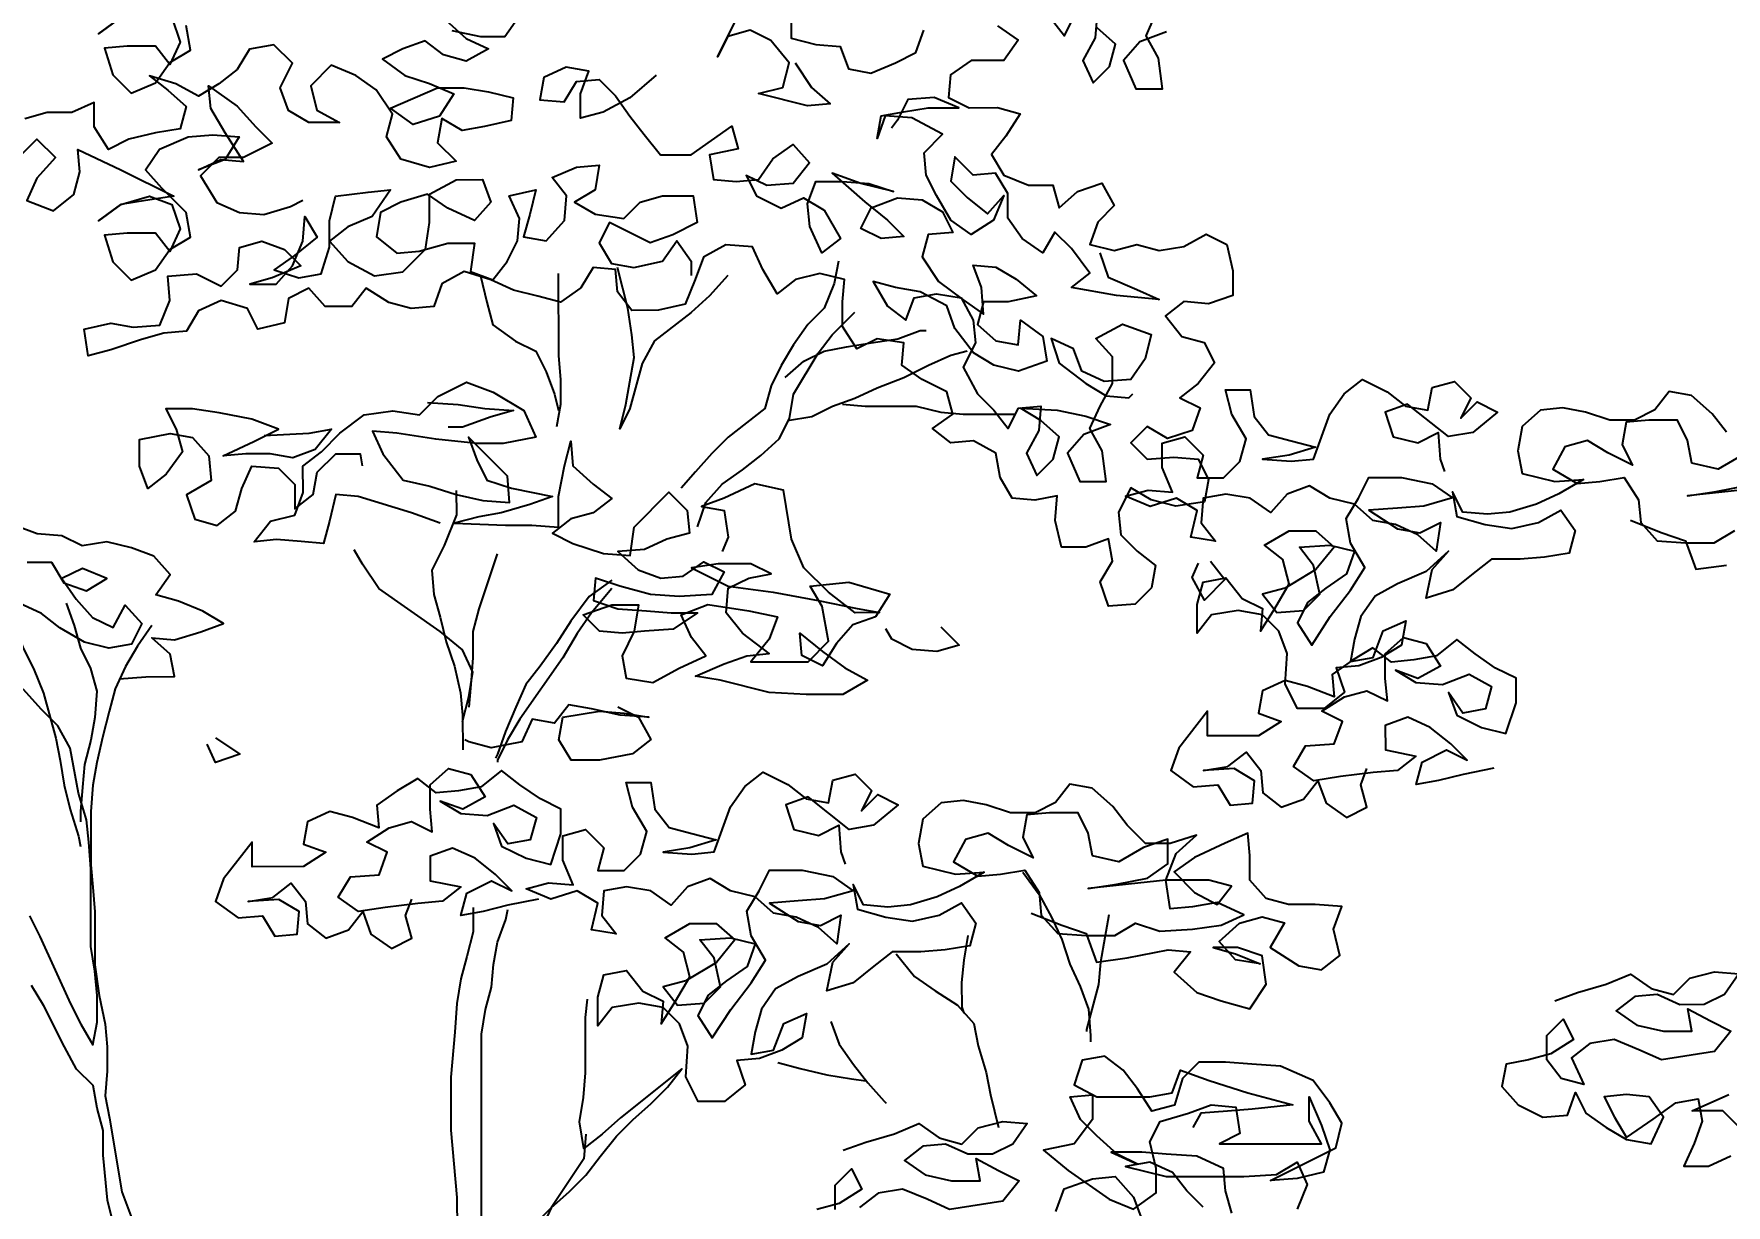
# Model space of a CAD drawing. Header units: millimetres. Extents: x 684983 to 685377, y 990360 to 990509.
# Drawn here: x 685204.798 to 685205.573, y 990444.758 to 990445.294 of the extents above; entities that cross this region are included whole.
import ezdxf

# ---------------------------------------------------------------- set-up
doc = ezdxf.new("R2010")
doc.units = ezdxf.units.MM
doc.header["$PDMODE"] = 35
doc.header["$PDSIZE"] = 0.2
doc.layers.add('dim', color=7, linetype='Continuous')
doc.layers.add('MAHAGONY', color=7, linetype='Continuous')
doc.styles.add('DIM', font='ARIALN.TTF', dxfattribs={"width": 0.8, "height": 1})
doc.dimstyles.get("Standard").update_dxf_attribs({"dimtxt": 1, "dimasz": 0.18, "dimexe": 0.18, "dimexo": 0.0625, "dimgap": 0.09, "dimtad": 0, "dimrnd": 0.05, "dimzin": 0, "dimdsep": 46, "dimtxsty": 'DIM', "dimcen": 0.09, "dimse1": 1, "dimse2": 1, "dimsd1": 1, "dimsd2": 1, "dimadec": 0, "dimazin": 0, "dimtfac": 1, "dimtix": 1, "dimtofl": 0, "dimtmove": 2, "dimatfit": 3, "dimfxl": 0, "dimtolj": 1, "dimtzin": 0, "dimarcsym": 0})

# ---------------------------------------------------------------- blocks, each defined once
blk = doc.blocks.new('*D57')
at = {"layer": 'Defpoints', "color": 0, "transparency": 16777216}
for p in [(685192.35967, 990448.87212), (685192.10547, 990447.83), (685211.20735, 990443.17057)]:
    blk.add_point(p, dxfattribs=at)
at = {"layer": 'dim', "color": 0, "transparency": 16777216, "insert": (685201.91061, 990446.54241), "char_height": 1, "attachment_point": 5, "rotation": 346.29181, "style": 'DIM'}
blk.add_mtext('\\A1;19.65', dxfattribs=at)
blk = doc.blocks.new('TREE30')
at = {"color": 3, "flags": 128}
for points in [[(0.31428, 2.82913), (0.32129, 2.82012), (0.32629, 2.83014)], [(0.3373, 2.83115), (0.33631, 2.81914), (0.33031, 2.80812), (0.33533, 2.79712), (0.34333, 2.80513), (0.34632, 2.81614), (0.3373, 2.82414)], [(0.37133, 2.82217), (0.35833, 2.81716), (0.35033, 2.80814), (0.35635, 2.79413), (0.36936, 2.79415), (0.36734, 2.80916), (0.36133, 2.82016), (0.36632, 2.83117)], [(-0.14069, 2.82911), (-0.15169, 2.82109), (-0.14069, 2.82911)], [(-0.11567, 2.82913), (-0.11165, 2.81712), (-0.11665, 2.80611), (-0.12366, 2.81511), (-0.13767, 2.8151), (-0.14868, 2.81409), (-0.14467, 2.80108), (-0.13565, 2.79208), (-0.12365, 2.7971), (-0.11665, 2.80711), (-0.10665, 2.81312), (-0.10866, 2.82513)], [(0.1875, 2.83093), (0.18752, 2.81892), (0.19953, 2.81593), (0.21154, 2.81494), (0.21555, 2.80393), (0.22656, 2.80194), (0.23857, 2.80696), (0.24857, 2.81197), (0.25257, 2.82298)], [(0.2886, 2.82502), (0.29861, 2.81802), (0.29161, 2.808), (0.2756, 2.80799), (0.2656, 2.80097), (0.26461, 2.78996), (0.27462, 2.78497), (0.28863, 2.78498), (0.29964, 2.78199), (0.29265, 2.77097), (0.28565, 2.76196), (0.29166, 2.75196), (0.30368, 2.74696), (0.31569, 2.74697), (0.3187, 2.73597), (0.3277, 2.74398), (0.33971, 2.748), (0.34572, 2.73699), (0.33772, 2.72898), (0.33373, 2.71797), (0.34574, 2.71498), (0.35675, 2.71799), (0.36776, 2.715), (0.37977, 2.71701), (0.39078, 2.72302), (0.40079, 2.71803), (0.4038, 2.70502), (0.40381, 2.69301), (0.39181, 2.689), (0.3798, 2.68999), (0.37079, 2.68297), (0.37881, 2.67297), (0.38982, 2.66998), (0.39484, 2.65997), (0.38684, 2.64996), (0.37784, 2.64294), (0.38785, 2.63795), (0.38386, 2.62694), (0.37185, 2.62292), (0.36184, 2.62892), (0.35384, 2.6209), (0.36185, 2.6129), (0.37486, 2.61392), (0.38687, 2.61293), (0.39189, 2.60292), (0.38989, 2.59191), (0.37588, 2.5899), (0.36387, 2.59289), (0.35386, 2.59888), (0.34786, 2.58687), (0.34887, 2.57586), (0.35689, 2.56786), (0.3659, 2.56086), (0.36391, 2.54985), (0.35591, 2.54184), (0.3429, 2.54082), (0.33889, 2.55283), (0.34488, 2.56285), (0.34287, 2.57385), (0.33187, 2.56984), (0.31986, 2.56983), (0.31684, 2.58284), (0.31783, 2.59485), (0.30682, 2.59284), (0.29581, 2.59383), (0.2898, 2.60383), (0.28779, 2.61584), (0.27677, 2.62183), (0.26576, 2.62082), (0.25675, 2.62782), (0.26675, 2.63484), (0.26374, 2.64584), (0.25172, 2.65184), (0.24171, 2.65883), (0.2427, 2.66984), (0.22969, 2.67183), (0.21968, 2.66682), (0.21267, 2.67782), (0.21265, 2.68983), (0.21365, 2.70084), (0.20163, 2.70383), (0.18962, 2.70082), (0.18062, 2.69381), (0.17361, 2.70581), (0.16859, 2.71681), (0.15558, 2.7178), (0.14458, 2.71179), (0.14058, 2.70078), (0.13559, 2.68876), (0.12258, 2.68575), (0.10957, 2.68573), (0.10256, 2.69474), (0.10155, 2.70574), (0.09054, 2.70673), (0.08454, 2.69672), (0.07454, 2.68971), (0.06353, 2.6927), (0.05151, 2.69569), (0.0405, 2.70068), (0.02748, 2.70468), (0.01648, 2.69866), (0.01249, 2.68765), (0.00148, 2.68664), (-0.00953, 2.68963), (-0.02055, 2.69662), (-0.02755, 2.68761), (-0.04056, 2.6876), (-0.04857, 2.6966), (-0.05858, 2.69159), (-0.06057, 2.67957), (-0.07358, 2.67656), (-0.07859, 2.68656), (-0.0916, 2.69055), (-0.10261, 2.68554), (-0.1086, 2.67553), (-0.11961, 2.67452), (-0.13062, 2.6715), (-0.14563, 2.66648), (-0.15663, 2.66347), (-0.15865, 2.67648), (-0.14564, 2.6795), (-0.13463, 2.6775), (-0.12162, 2.67852), (-0.11663, 2.69053), (-0.11764, 2.70254), (-0.10363, 2.70355), (-0.09161, 2.69756), (-0.08361, 2.70557), (-0.08262, 2.71658), (-0.07161, 2.7196), (-0.0606, 2.7156), (-0.05259, 2.7076), (-0.06659, 2.70159), (-0.0776, 2.69857), (-0.06459, 2.69859), (-0.05659, 2.7076), (-0.0516, 2.71962), (-0.05061, 2.73163), (-0.04459, 2.72162), (-0.05559, 2.71261), (-0.0656, 2.70559), (-0.05358, 2.7016), (-0.04257, 2.70361), (-0.03858, 2.71663), (-0.03859, 2.72964), (-0.0356, 2.74165), (-0.01959, 2.74367), (-0.00858, 2.74468), (-0.01758, 2.73166), (-0.02958, 2.72664), (-0.03859, 2.71963), (-0.02957, 2.70963), (-0.01655, 2.70263), (-0.00254, 2.70465), (0.00846, 2.71567), (0.01045, 2.72868), (0.01043, 2.74269), (0.02344, 2.74971), (0.03645, 2.74972), (0.04046, 2.73872), (0.03247, 2.7297), (0.01945, 2.73569), (0.00943, 2.74269), (-0.00357, 2.73868), (-0.01358, 2.73366), (-0.01557, 2.72165), (-0.00555, 2.71365), (0.00546, 2.71466), (0.01946, 2.71868), (0.03248, 2.71869), (0.03049, 2.70468), (0.0415, 2.70068), (0.0485, 2.7097), (0.05349, 2.71971), (0.05448, 2.73072), (0.04947, 2.74173), (0.06248, 2.74474), (0.05949, 2.73273), (0.05649, 2.72172), (0.0675, 2.71972), (0.0765, 2.72974), (0.07749, 2.74175), (0.07048, 2.75075), (0.08248, 2.75577), (0.09349, 2.75678), (0.0915, 2.74477), (0.0815, 2.73875), (0.09151, 2.73276), (0.10553, 2.73077), (0.11353, 2.73878), (0.12453, 2.7418), (0.13954, 2.74181), (0.14156, 2.7288), (0.12955, 2.72278), (0.11855, 2.71877), (0.09852, 2.72876), (0.09353, 2.71875), (0.09954, 2.70874), (0.11055, 2.70675), (0.12456, 2.70977), (0.13156, 2.71978), (0.13857, 2.70978), (0.13858, 2.70278)], [(0.18953, 2.80691), (0.19755, 2.79491), (0.20656, 2.78691), (0.19555, 2.7859), (0.17153, 2.79188), (0.18353, 2.79489), (0.18653, 2.80691), (0.17751, 2.81791), (0.16749, 2.8229), (0.15649, 2.81989), (0.15149, 2.80988), (0.16648, 2.83992)], [(0.02137, 2.82277), (0.03539, 2.81978), (0.0474, 2.81979), (0.05439, 2.82981)], [(0.01836, 2.82777), (0.02838, 2.81877), (0.03939, 2.81378), (0.02839, 2.80776), (0.01738, 2.81076), (0.00836, 2.81775), (-0.00264, 2.81374), (-0.01265, 2.80873), (-0.00163, 2.80073), (0.01039, 2.79674), (0.0224, 2.79174), (0.0154, 2.78073), (0.0024, 2.77671), (-0.00862, 2.78471), (0.01439, 2.79474), (0.0274, 2.79475), (0.03941, 2.79276), (0.05143, 2.78977), (0.05044, 2.77876), (0.03743, 2.77574), (0.02642, 2.77373), (0.01641, 2.77973), (0.01442, 2.76772), (0.02343, 2.75872), (0.01042, 2.7557), (-0.00359, 2.75969), (-0.01061, 2.7707), (-0.00762, 2.78171), (-0.01563, 2.79371), (-0.02565, 2.80071), (-0.03766, 2.8057), (-0.04766, 2.79568), (-0.04465, 2.78368), (-0.03363, 2.77768), (-0.04865, 2.77767), (-0.05866, 2.78366), (-0.06267, 2.79467), (-0.05668, 2.80669), (-0.0657, 2.81568), (-0.07771, 2.81367), (-0.0837, 2.80366), (-0.0927, 2.79664), (-0.10271, 2.79063), (-0.11372, 2.79662), (-0.12673, 2.80062), (-0.11772, 2.79362), (-0.10871, 2.78562), (-0.1117, 2.77461), (-0.12371, 2.77259), (-0.13671, 2.76958), (-0.14672, 2.76457), (-0.15373, 2.77557), (-0.15375, 2.78758), (-0.16475, 2.78257), (-0.17676, 2.78255), (-0.18777, 2.77954)], [(-0.18975, 2.76152), (-0.18175, 2.76954), (-0.17274, 2.76054), (-0.18174, 2.75052), (-0.18673, 2.73951), (-0.17371, 2.73452), (-0.16371, 2.74253), (-0.16072, 2.75354), (-0.16173, 2.76455), (-0.1407, 2.75456), (-0.11467, 2.74158), (-0.12868, 2.73956), (-0.14069, 2.73755), (-0.15169, 2.72953), (-0.14069, 2.73755), (-0.12668, 2.74157), (-0.11567, 2.73757), (-0.11165, 2.72557), (-0.11665, 2.71455), (-0.12366, 2.72355), (-0.13767, 2.72354), (-0.14868, 2.72253), (-0.14467, 2.70952), (-0.13565, 2.70052), (-0.12365, 2.70554), (-0.11665, 2.71555), (-0.10665, 2.72157), (-0.10866, 2.73358), (-0.12068, 2.74557), (-0.12869, 2.75457), (-0.1217, 2.76459), (-0.10769, 2.77061), (-0.09568, 2.77162), (-0.08267, 2.77063), (-0.08967, 2.75961), (-0.10267, 2.7546), (-0.09167, 2.75961), (-0.08066, 2.75862), (-0.08968, 2.77263), (-0.09669, 2.78463), (-0.09771, 2.79564), (-0.08368, 2.78564), (-0.07467, 2.77564), (-0.06665, 2.76764), (-0.08066, 2.76062), (-0.09267, 2.76061), (-0.10167, 2.7516), (-0.09365, 2.73859), (-0.08264, 2.7336), (-0.07062, 2.73261), (-0.05762, 2.73662), (-0.05162, 2.73963)], [(0.12148, 2.80084), (0.10847, 2.78982), (0.09547, 2.7828), (0.08446, 2.77979), (0.08445, 2.7918), (0.08845, 2.80281), (0.07743, 2.80481), (0.06643, 2.79979), (0.06444, 2.78878), (0.07645, 2.78779), (0.08245, 2.7978), (0.09345, 2.79882), (0.10147, 2.79082), (0.10848, 2.78081), (0.1155, 2.77181), (0.12351, 2.76181), (0.13853, 2.76183), (0.15853, 2.77586), (0.16154, 2.76485), (0.14753, 2.76183), (0.14955, 2.74983), (0.16056, 2.74883), (0.17156, 2.74985), (0.17856, 2.75986), (0.18856, 2.76688), (0.19658, 2.75788), (0.18858, 2.74786), (0.17557, 2.74685), (0.16556, 2.75184), (0.17057, 2.74184), (0.18259, 2.73584), (0.19359, 2.74086), (0.20361, 2.73486), (0.21163, 2.72086), (0.20262, 2.71384), (0.19661, 2.72685), (0.1956, 2.73786), (0.19959, 2.74887), (0.2126, 2.74888), (0.22561, 2.74789), (0.23763, 2.7439), (0.22161, 2.74789), (0.20759, 2.75288), (0.22362, 2.73888), (0.23464, 2.72989), (0.24265, 2.72189), (0.23164, 2.72088), (0.22163, 2.72587), (0.22662, 2.73588), (0.23963, 2.7409), (0.25164, 2.73991), (0.26166, 2.73391), (0.26667, 2.72391), (0.25466, 2.7229), (0.25167, 2.71189), (0.25969, 2.69988), (0.2717, 2.69089), (0.28172, 2.68389), (0.28071, 2.6969), (0.27669, 2.70791), (0.2877, 2.70692), (0.29772, 2.70092), (0.30773, 2.69292), (0.29372, 2.68991), (0.28171, 2.6899), (0.27872, 2.67888), (0.28774, 2.67088), (0.29875, 2.66889), (0.29974, 2.6809), (0.31075, 2.67291), (0.31277, 2.6609), (0.29876, 2.65588), (0.28675, 2.65887), (0.27673, 2.66487), (0.26771, 2.67687), (0.2637, 2.68788), (0.25068, 2.69487), (0.23867, 2.69686), (0.22766, 2.69985), (0.23468, 2.68785), (0.24369, 2.68085), (0.24768, 2.69187), (0.25869, 2.69388), (0.2707, 2.69189), (0.27672, 2.68088), (0.27773, 2.66987), (0.27173, 2.65786), (0.27875, 2.64485), (0.28677, 2.63686), (0.29378, 2.62785), (0.29878, 2.63787), (0.30978, 2.63888), (0.30879, 2.62687), (0.3028, 2.61585), (0.30781, 2.60485), (0.31581, 2.61286), (0.3188, 2.62387), (0.30979, 2.63187), (0.29978, 2.63787), (0.31779, 2.63688), (0.33181, 2.63389), (0.34382, 2.6299), (0.33081, 2.62489), (0.32282, 2.61587), (0.32883, 2.60186), (0.34184, 2.60188), (0.33983, 2.61689), (0.33381, 2.62789), (0.33881, 2.6389), (0.3448, 2.64992), (0.34479, 2.66293), (0.33678, 2.67193), (0.34978, 2.67895), (0.3638, 2.67396), (0.36081, 2.66194), (0.35381, 2.65193), (0.3408, 2.65092), (0.32978, 2.65591), (0.32577, 2.66692), (0.31476, 2.67191), (0.31877, 2.6599), (0.33179, 2.64991), (0.34181, 2.64391), (0.35282, 2.64292), (0.35482, 2.64492)], [(0.33874, 2.71397), (0.34275, 2.70196), (0.35677, 2.69597), (0.36779, 2.69098), (0.34677, 2.69296), (0.32474, 2.69694), (0.33374, 2.70395), (0.32473, 2.71596), (0.31671, 2.72396), (0.31072, 2.71394), (0.3007, 2.72094), (0.29369, 2.73094), (0.29367, 2.74295), (0.28766, 2.75295), (0.27665, 2.75194), (0.26764, 2.76094), (0.26565, 2.74893), (0.27366, 2.74093), (0.28368, 2.73293), (0.29167, 2.74195), (0.28668, 2.72993), (0.27568, 2.72292), (0.26566, 2.72991), (0.25865, 2.74192), (0.25363, 2.75192), (0.25262, 2.76293), (0.26162, 2.77195), (0.2466, 2.77994), (0.23359, 2.78093), (0.2296, 2.76992), (0.23159, 2.78093), (0.24259, 2.78294), (0.2546, 2.78495), (0.26962, 2.78497), (0.2576, 2.78996), (0.24459, 2.78895), (0.2396, 2.77893), (0.2366, 2.77493)], [(0.01559, 2.58156), (0.00157, 2.58655), (-0.02446, 2.59453), (-0.03547, 2.59553), (-0.03846, 2.58251), (-0.04145, 2.5715), (-0.05246, 2.57249), (-0.06447, 2.57348), (-0.07548, 2.57247), (-0.06748, 2.58248), (-0.05548, 2.5855), (-0.05148, 2.59651), (-0.0515, 2.60952), (-0.04249, 2.61654), (-0.0335, 2.62555), (-0.02149, 2.63457), (-0.00748, 2.63659), (0.00553, 2.6346), (0.01453, 2.64361), (0.02853, 2.65063), (0.04155, 2.64564), (0.05657, 2.63664), (0.06259, 2.62364), (0.04658, 2.62062), (0.03357, 2.62061), (0.01355, 2.62259), (-0.00547, 2.62558), (-0.01748, 2.62657), (-0.01247, 2.61556), (-0.00245, 2.60256), (0.01057, 2.59957), (0.02358, 2.59558), (0.03659, 2.59259), (0.04961, 2.5916), (0.04859, 2.60461), (0.02956, 2.62361), (0.03357, 2.6126), (0.03859, 2.6026), (0.0506, 2.59861), (0.07062, 2.59462), (0.05962, 2.59061), (0.04561, 2.58659), (0.0346, 2.58458), (0.02259, 2.58157), (0.04761, 2.58059), (0.06063, 2.5806), (0.07364, 2.57961), (0.07362, 2.59462), (0.07661, 2.60964), (0.0796, 2.62165), (0.08062, 2.60964), (0.09063, 2.60064), (0.09965, 2.59365), (0.09065, 2.58663), (0.07964, 2.58362), (0.07064, 2.57661), (0.08065, 2.57161), (0.09567, 2.56662), (0.10868, 2.56563), (0.11067, 2.57965), (0.12767, 2.59668), (0.13668, 2.58768), (0.13769, 2.57667), (0.12669, 2.57366), (0.11568, 2.56864), (0.10267, 2.56763), (0.11269, 2.55863), (0.1237, 2.55464), (0.13471, 2.55565), (0.14471, 2.56266), (0.15473, 2.55767), (0.14873, 2.54665), (0.13272, 2.54564), (0.11871, 2.54662), (0.10369, 2.55061), (0.09168, 2.55461), (0.09068, 2.5436), (0.1027, 2.5396), (0.11671, 2.53862), (0.12872, 2.53763), (0.14173, 2.53764), (0.12973, 2.52962), (0.11572, 2.52861), (0.10471, 2.5276), (0.0937, 2.52859), (0.08569, 2.53659), (0.09969, 2.5416), (0.11271, 2.54162), (0.11072, 2.5286), (0.10472, 2.51659), (0.10673, 2.50558), (0.11975, 2.50359), (0.13275, 2.51061), (0.14576, 2.51662), (0.13874, 2.52563), (0.13373, 2.53663), (0.14673, 2.54165), (0.16675, 2.53866), (0.18077, 2.53567), (0.17678, 2.52466), (0.16778, 2.51364), (0.1958, 2.51367), (0.2058, 2.52369), (0.20278, 2.5407), (0.19677, 2.5507), (0.21578, 2.55272), (0.23581, 2.54673), (0.22881, 2.53572), (0.2178, 2.5317), (0.2098, 2.52269), (0.20281, 2.51167), (0.1928, 2.51667), (0.19179, 2.52768), (0.2028, 2.51868), (0.21382, 2.51068), (0.22483, 2.50469), (0.21283, 2.49767), (0.19482, 2.49765), (0.1768, 2.49864), (0.15277, 2.50462), (0.14076, 2.50661), (0.15477, 2.51263), (0.16577, 2.51664), (0.17678, 2.51765), (0.16376, 2.52765), (0.15575, 2.53765), (0.15674, 2.54966), (0.16674, 2.55468), (0.17775, 2.55669), (0.16773, 2.56168), (0.15172, 2.56167), (0.13871, 2.55965), (0.15673, 2.55066), (0.17876, 2.54768), (0.20078, 2.5437), (0.2198, 2.53971), (0.23081, 2.53772), (0.2188, 2.53771), (0.20578, 2.54771), (0.19376, 2.5597), (0.18774, 2.57371), (0.18371, 2.59773), (0.1697, 2.60072), (0.15469, 2.5937), (0.14369, 2.58968), (0.1547, 2.58769), (0.15671, 2.57468), (0.15372, 2.56767)], [(-0.07053, 2.62452), (-0.04851, 2.62554), (-0.0375, 2.62755), (-0.0455, 2.61753), (-0.0565, 2.61352), (-0.06752, 2.61551), (-0.07953, 2.6155), (-0.09053, 2.61449), (-0.07553, 2.62151), (-0.06352, 2.62753), (-0.07654, 2.63252), (-0.09255, 2.63551), (-0.10557, 2.6375), (-0.11858, 2.63748), (-0.11357, 2.62748), (-0.11055, 2.61647), (-0.11855, 2.60546), (-0.12755, 2.59844), (-0.13156, 2.60945), (-0.13158, 2.62246), (-0.11657, 2.62548), (-0.10555, 2.62348), (-0.09754, 2.61448), (-0.09653, 2.60248), (-0.10853, 2.59546), (-0.10452, 2.58345), (-0.09351, 2.58046), (-0.0845, 2.58747), (-0.08151, 2.59849), (-0.07652, 2.6095), (-0.06351, 2.60851), (-0.05549, 2.60051), (-0.05548, 2.5885), (-0.04648, 2.59552), (-0.04449, 2.60653), (-0.03549, 2.61554), (-0.02348, 2.61555), (-0.02247, 2.60955)], [(0.00953, 2.6406), (0.02454, 2.63962), (0.03755, 2.63763), (0.05157, 2.63664), (0.04056, 2.63363), (0.02655, 2.62861), (0.01955, 2.6286)], [(-0.14148, 2.50535), (-0.12847, 2.50636), (-0.11446, 2.50638), (-0.11647, 2.51738), (-0.12548, 2.52538), (-0.11447, 2.52439), (-0.10146, 2.52841), (-0.09046, 2.53242), (-0.10047, 2.53842), (-0.11249, 2.54341), (-0.1235, 2.5464), (-0.1165, 2.55642), (-0.12452, 2.56542), (-0.13553, 2.56941), (-0.14754, 2.5724), (-0.15955, 2.57039), (-0.16957, 2.57539), (-0.18158, 2.57638), (-0.19259, 2.58037)], [(-0.18657, 2.56236), (-0.17456, 2.56237), (-0.16854, 2.55237), (-0.15753, 2.54837), (-0.14753, 2.55439), (-0.15954, 2.55938), (-0.16955, 2.55437), (-0.16253, 2.54437), (-0.15452, 2.53537), (-0.1445, 2.53037), (-0.13851, 2.54139), (-0.13049, 2.53238), (-0.13549, 2.52237), (-0.1465, 2.52036), (-0.15851, 2.52335), (-0.17052, 2.53035), (-0.17954, 2.53734), (-0.19055, 2.54234)], [(0.53151, 2.46154), (0.5165, 2.45852), (0.50449, 2.45551), (0.49349, 2.4535), (0.49648, 2.46451), (0.50848, 2.47052), (0.5185, 2.46553), (0.51048, 2.47353), (0.50047, 2.48153), (0.48945, 2.48652), (0.47845, 2.48251), (0.47846, 2.4705), (0.49347, 2.46751), (0.48447, 2.46049), (0.47246, 2.45948), (0.45645, 2.45747), (0.44344, 2.45545), (0.43343, 2.46245), (0.43942, 2.47246), (0.45343, 2.47348), (0.45743, 2.48449), (0.44741, 2.48948), (0.45842, 2.4965), (0.46942, 2.49951), (0.47944, 2.49452), (0.47843, 2.50553), (0.47842, 2.51754), (0.48742, 2.52555), (0.49843, 2.52256), (0.50544, 2.51156), (0.49444, 2.50554), (0.48343, 2.50953), (0.49344, 2.50354), (0.50645, 2.50255), (0.51946, 2.50757), (0.53047, 2.50157), (0.52748, 2.49056), (0.51647, 2.48855), (0.50946, 2.49855), (0.51347, 2.48754), (0.52549, 2.48155), (0.5375, 2.47856), (0.54249, 2.49358), (0.54248, 2.50559), (0.53247, 2.51058), (0.52245, 2.51758), (0.51344, 2.52458), (0.50344, 2.51656), (0.49243, 2.51455), (0.48142, 2.51354), (0.47241, 2.52053), (0.4624, 2.51452), (0.4524, 2.5075), (0.45341, 2.4965), (0.4404, 2.50149), (0.42939, 2.50448), (0.41838, 2.49947), (0.41639, 2.48846), (0.4274, 2.48446), (0.4164, 2.47745), (0.39138, 2.47742), (0.39137, 2.48943), (0.37737, 2.47141), (0.37338, 2.46039), (0.38439, 2.4524), (0.3964, 2.45341), (0.40242, 2.4434), (0.41343, 2.44442), (0.41442, 2.45543), (0.4044, 2.46142), (0.38939, 2.46041), (0.4014, 2.46242), (0.4104, 2.46943), (0.41742, 2.46043), (0.41843, 2.44942), (0.42744, 2.44243), (0.43845, 2.44644), (0.44544, 2.45545), (0.44946, 2.44445), (0.45947, 2.43745), (0.46948, 2.44247), (0.46646, 2.45347), (0.46946, 2.46148)], [(0.0638, 2.39745), (0.04879, 2.39443), (0.03678, 2.39142), (0.02577, 2.38941), (0.02876, 2.40042), (0.04077, 2.40643), (0.05078, 2.40144), (0.04277, 2.40944), (0.03275, 2.41744), (0.02174, 2.42243), (0.01073, 2.41842), (0.01074, 2.40641), (0.02576, 2.40342), (0.01676, 2.3964), (0.00475, 2.39539), (-0.01126, 2.39338), (-0.02427, 2.39136), (-0.03429, 2.39836), (-0.02829, 2.40837), (-0.01428, 2.40939), (-0.01029, 2.4204), (-0.0203, 2.42539), (-0.0093, 2.43241), (0.00171, 2.43542), (0.01172, 2.43043), (0.01071, 2.44144), (0.0107, 2.45345), (0.0197, 2.46146), (0.03071, 2.45847), (0.03773, 2.44747), (0.02672, 2.44145), (0.01571, 2.44544), (0.02572, 2.43945), (0.03874, 2.43846), (0.05174, 2.44348), (0.06276, 2.43748), (0.05977, 2.42647), (0.04876, 2.42446), (0.04174, 2.43446), (0.04576, 2.42345), (0.05777, 2.41746), (0.06979, 2.41447), (0.07478, 2.42949), (0.07476, 2.4415), (0.06475, 2.44649), (0.05474, 2.45349), (0.04572, 2.46049), (0.03572, 2.45247), (0.02471, 2.45046), (0.01371, 2.44945), (0.00469, 2.45644), (-0.00531, 2.45043), (-0.01531, 2.44341), (-0.0143, 2.43241), (-0.02732, 2.4374), (-0.03833, 2.44039), (-0.04933, 2.43538), (-0.05133, 2.42437), (-0.04031, 2.42037), (-0.05132, 2.41336), (-0.07634, 2.41333), (-0.07635, 2.42534), (-0.09034, 2.40732), (-0.09434, 2.3963), (-0.08332, 2.38831), (-0.07131, 2.38932), (-0.0653, 2.37931), (-0.05429, 2.38033), (-0.0533, 2.39134), (-0.06331, 2.39733), (-0.07832, 2.39632), (-0.06632, 2.39833), (-0.05731, 2.40534), (-0.0503, 2.39634), (-0.04929, 2.38533), (-0.04028, 2.37834), (-0.02927, 2.38235), (-0.02227, 2.39136), (-0.01826, 2.38036), (-0.00824, 2.37336), (0.00176, 2.37838), (-0.00125, 2.38938), (0.00174, 2.39739)], [(0.30501, 2.39066), (0.32002, 2.38467), (0.33204, 2.38068), (0.33706, 2.36667), (0.35207, 2.36869), (0.37208, 2.37271), (0.38309, 2.37172), (0.37509, 2.3617), (0.38611, 2.3517), (0.39812, 2.34771), (0.41214, 2.34372), (0.42014, 2.35574), (0.41812, 2.36975), (0.40611, 2.37374), (0.3941, 2.37373), (0.40511, 2.37074), (0.41712, 2.36574), (0.40511, 2.36774), (0.3971, 2.37674), (0.4071, 2.38575), (0.4181, 2.38876), (0.42912, 2.38577), (0.42212, 2.37376), (0.43614, 2.36476), (0.44715, 2.36277), (0.45615, 2.36978), (0.45314, 2.38279), (0.45713, 2.3938), (0.44412, 2.39479), (0.43111, 2.39478), (0.4201, 2.39777), (0.41208, 2.40677), (0.41207, 2.41878), (0.41106, 2.42979), (0.40006, 2.42478), (0.38505, 2.41776), (0.37505, 2.41074), (0.38507, 2.40074), (0.39608, 2.39475), (0.40308, 2.40376), (0.39207, 2.40676), (0.37105, 2.40674), (0.33302, 2.4027), (0.34703, 2.40471), (0.36204, 2.40773), (0.37204, 2.41474), (0.37203, 2.42675), (0.36002, 2.42274), (0.34802, 2.41572), (0.33501, 2.41871), (0.33299, 2.42972), (0.32798, 2.43973), (0.31397, 2.43971), (0.30296, 2.4387), (0.30097, 2.42769), (0.30598, 2.41769), (0.29397, 2.42368), (0.28395, 2.42968), (0.27295, 2.42666), (0.26695, 2.41565), (0.27897, 2.40865), (0.28998, 2.40967), (0.30198, 2.41168), (0.309, 2.40068), (0.31001, 2.38967), (0.31803, 2.38067), (0.33204, 2.37968), (0.34605, 2.37969), (0.35605, 2.38571), (0.36807, 2.38171), (0.38408, 2.38273), (0.39809, 2.38474), (0.4091, 2.38976), (0.39608, 2.39575), (0.38407, 2.39374), (0.37306, 2.39273), (0.37105, 2.40674), (0.37604, 2.41975), (0.38604, 2.42877), (0.37303, 2.42475), (0.36102, 2.42474), (0.35201, 2.43374), (0.34499, 2.44274), (0.33498, 2.45174), (0.32396, 2.45373), (0.31697, 2.44472), (0.30696, 2.43971), (0.29495, 2.4397), (0.28294, 2.44369), (0.27193, 2.44568), (0.26092, 2.44467), (0.25192, 2.43665), (0.24993, 2.42464), (0.25194, 2.41363), (0.26796, 2.40965), (0.28197, 2.41066), (0.26996, 2.40364), (0.25896, 2.39863), (0.24595, 2.39461), (0.23494, 2.3936), (0.22293, 2.39459), (0.21792, 2.4046), (0.21993, 2.39259), (0.23395, 2.3886), (0.24696, 2.38661), (0.25997, 2.38962), (0.27097, 2.39564), (0.27799, 2.38563), (0.275, 2.37462), (0.26299, 2.37261), (0.25098, 2.3716), (0.23697, 2.37158), (0.22796, 2.36457), (0.21796, 2.35655), (0.20496, 2.35254), (0.20795, 2.36655), (0.21594, 2.37557), (0.20494, 2.36555), (0.19094, 2.35953), (0.17993, 2.35352), (0.17294, 2.3435), (0.16995, 2.33249), (0.16795, 2.32148), (0.17896, 2.32349), (0.18395, 2.33651), (0.19496, 2.34152), (0.19297, 2.32951), (0.18296, 2.32349), (0.17196, 2.31948), (0.16095, 2.31847), (0.16496, 2.30646), (0.15496, 2.29845), (0.14195, 2.29844), (0.13594, 2.31044), (0.13692, 2.32545), (0.13291, 2.33646), (0.1249, 2.34446), (0.11288, 2.34645), (0.09987, 2.34444), (0.09288, 2.33542), (0.09286, 2.34943), (0.09586, 2.36045), (0.10686, 2.36246), (0.11488, 2.35246), (0.12489, 2.34746), (0.1239, 2.33645), (0.1309, 2.34747), (0.13789, 2.35948), (0.13488, 2.37149), (0.12587, 2.37849), (0.13787, 2.38551), (0.15088, 2.38552), (0.1599, 2.37752), (0.1509, 2.3665), (0.13589, 2.35748), (0.12489, 2.35447), (0.1319, 2.34547), (0.14491, 2.34648), (0.15291, 2.35449), (0.1499, 2.3685), (0.14288, 2.3775), (0.15789, 2.37852), (0.16991, 2.37553), (0.16591, 2.36451), (0.15591, 2.3575), (0.14691, 2.35048), (0.14191, 2.34047), (0.14893, 2.32947), (0.15792, 2.34349), (0.16792, 2.35651), (0.17492, 2.36752), (0.1679, 2.37953), (0.16589, 2.39154), (0.17188, 2.40155), (0.17688, 2.41156), (0.19289, 2.41158), (0.20791, 2.40859), (0.21792, 2.40159), (0.20391, 2.39758), (0.1909, 2.39656), (0.17689, 2.39555), (0.19091, 2.38656), (0.20192, 2.38456), (0.21193, 2.38958), (0.20994, 2.37556), (0.20092, 2.38356), (0.18991, 2.38856), (0.1789, 2.39055), (0.16988, 2.39855), (0.15787, 2.40154), (0.14786, 2.40753), (0.13685, 2.40352), (0.12885, 2.39451), (0.11884, 2.4015), (0.10683, 2.40349), (0.09582, 2.40148), (0.09483, 2.38947), (0.10184, 2.38047), (0.08983, 2.38246), (0.09282, 2.39547), (0.08281, 2.40147), (0.0698, 2.39745), (0.05779, 2.40245), (0.06879, 2.40546), (0.0808, 2.40447), (0.07579, 2.41648), (0.07578, 2.42849), (0.08678, 2.4315), (0.0958, 2.4225), (0.09281, 2.41149), (0.10582, 2.4115), (0.11382, 2.41951), (0.11681, 2.43052), (0.10979, 2.44253), (0.10678, 2.45454), (0.11879, 2.45455), (0.1208, 2.44154), (0.12782, 2.43254), (0.13883, 2.42954), (0.15084, 2.42655), (0.13784, 2.42254), (0.12483, 2.42052), (0.13884, 2.41954), (0.14985, 2.42055), (0.15783, 2.44257), (0.16483, 2.45259), (0.17383, 2.4596), (0.18585, 2.45361), (0.19486, 2.44661), (0.20587, 2.44462), (0.20786, 2.45563), (0.21887, 2.45864), (0.22689, 2.45064), (0.22189, 2.44063), (0.22989, 2.44864), (0.2399, 2.44365), (0.2279, 2.43363), (0.21589, 2.43162), (0.19586, 2.44761), (0.18486, 2.4436), (0.18887, 2.43159), (0.20088, 2.4286), (0.21089, 2.43361), (0.2119, 2.4206), (0.21391, 2.4146)], [(0.56153, 2.34773), (0.57253, 2.35174), (0.58654, 2.35576), (0.59855, 2.36077), (0.60856, 2.35377), (0.61958, 2.35078), (0.62757, 2.3588), (0.63958, 2.36181), (0.65159, 2.36082), (0.6446, 2.3508), (0.63459, 2.34579), (0.62258, 2.34578), (0.61157, 2.35077), (0.60056, 2.34976), (0.59156, 2.34275), (0.60157, 2.33575), (0.61459, 2.33276), (0.6286, 2.33277), (0.62659, 2.34378), (0.6376, 2.33779), (0.64762, 2.33279), (0.63962, 2.32278), (0.6136, 2.31875), (0.60259, 2.32374), (0.59057, 2.32874), (0.57856, 2.32672), (0.56956, 2.31971), (0.57558, 2.3067), (0.56457, 2.3097), (0.55755, 2.3187), (0.55754, 2.33071), (0.56554, 2.33872), (0.57055, 2.32872), (0.55955, 2.3217), (0.54854, 2.31869), (0.53754, 2.31668), (0.53555, 2.30567), (0.54356, 2.29667), (0.55558, 2.29067), (0.56759, 2.29168), (0.57158, 2.3027), (0.57659, 2.29269), (0.58661, 2.2857), (0.59662, 2.2797), (0.60863, 2.27771), (0.61463, 2.29073), (0.60761, 2.30073), (0.5966, 2.30172), (0.58559, 2.30071), (0.59061, 2.2907), (0.59662, 2.2807), (0.60962, 2.28972), (0.62062, 2.29774), (0.63163, 2.29975), (0.63364, 2.28874), (0.62965, 2.27773), (0.62466, 2.26672), (0.63667, 2.26673), (0.64767, 2.27174)], [(0.65266, 2.28476), (0.64365, 2.29376), (0.62864, 2.29374), (0.64664, 2.30176)]]:
    blk.add_lwpolyline(points, dxfattribs=at)
at = {"color": 15, "flags": 128}
for points in [[(0.21063, 2.70985), (0.20864, 2.69884), (0.20365, 2.68682), (0.19565, 2.67881), (0.18865, 2.66879), (0.18266, 2.65878), (0.17766, 2.64877), (0.17467, 2.63775), (0.15667, 2.62372), (0.14867, 2.61571), (0.14067, 2.6067), (0.13367, 2.59868)], [(0.03549, 2.70268), (0.03851, 2.68967), (0.04152, 2.67867), (0.05254, 2.67067), (0.06255, 2.66567), (0.06756, 2.65567), (0.07158, 2.64466), (0.07359, 2.63666)], [(0.07352, 2.70372), (0.07356, 2.66368), (0.07457, 2.65167), (0.07458, 2.63966), (0.07259, 2.62865)], [(0.1566, 2.70279), (0.1476, 2.69278), (0.1386, 2.68476), (0.12059, 2.67073), (0.1146, 2.65972), (0.10861, 2.63769), (0.10362, 2.62768), (0.10661, 2.63969), (0.1086, 2.6507), (0.11059, 2.66272), (0.10958, 2.67372), (0.10757, 2.68673), (0.10255, 2.70675)], [(0.1417, 2.57967), (0.14569, 2.59169), (0.15369, 2.6007), (0.16369, 2.60772), (0.17269, 2.61473), (0.18169, 2.62275), (0.18668, 2.63276), (0.18868, 2.64477), (0.20067, 2.6648), (0.20766, 2.67381), (0.21866, 2.68483)], [(0.18466, 2.65278), (0.19366, 2.66079), (0.20367, 2.6658), (0.21468, 2.66782), (0.22668, 2.66983), (0.23969, 2.67184), (0.2507, 2.67586), (0.2537, 2.67586)], [(0.18568, 2.63176), (0.19769, 2.63377), (0.2077, 2.63878), (0.2187, 2.6428), (0.22971, 2.64781), (0.24271, 2.65283), (0.25472, 2.65884), (0.26572, 2.66386), (0.27373, 2.66587)], [(0.2127, 2.63979), (0.22371, 2.6388), (0.24873, 2.63882), (0.26074, 2.63583), (0.27175, 2.63484), (0.29678, 2.63486)], [(-0.18541, 2.38921), (-0.18039, 2.37921), (-0.16535, 2.3462), (-0.16034, 2.33619), (-0.15432, 2.32619), (-0.15233, 2.3372), (-0.15234, 2.35021), (-0.15336, 2.36222), (-0.15537, 2.37423), (-0.1554, 2.41226), (-0.15642, 2.42527), (-0.15743, 2.43628), (-0.16144, 2.44929), (-0.16547, 2.4713), (-0.17148, 2.4823), (-0.1795, 2.4903), (-0.18851, 2.5003)], [(0.02358, 2.59758), (0.02359, 2.58557), (0.0176, 2.57055), (0.0116, 2.55854), (0.01262, 2.54653), (0.01563, 2.53552), (0.01864, 2.52351), (0.02266, 2.51151), (0.02567, 2.4985), (0.02668, 2.48749), (0.0267, 2.47048)], [(-0.19858, 2.56635), (-0.19457, 2.55434), (-0.19356, 2.54234), (-0.19254, 2.53133), (-0.18853, 2.52032), (-0.18352, 2.51032), (-0.1785, 2.49831), (-0.17248, 2.4763), (-0.17047, 2.46529), (-0.16845, 2.45328), (-0.16544, 2.44128), (-0.16142, 2.42827), (-0.16042, 2.42326)], [(0.02668, 2.48449), (0.02968, 2.4965), (0.03167, 2.50851), (0.02665, 2.51952), (0.01563, 2.52852), (-0.01441, 2.54951), (-0.02243, 2.56151), (-0.02644, 2.56851)], [(0.04362, 2.56657), (0.03464, 2.53954), (0.03165, 2.52853), (0.03166, 2.51552), (0.03067, 2.50251), (0.02968, 2.4915)], [(0.09968, 2.55361), (0.08868, 2.5456), (0.07968, 2.53358), (0.07269, 2.52256), (0.06469, 2.51155), (0.05769, 2.50253), (0.0527, 2.49152), (0.04771, 2.4795), (0.04371, 2.46849), (0.04271, 2.46649)], [(0.09969, 2.54961), (0.08969, 2.53759), (0.08269, 2.52758), (0.0757, 2.51556), (0.05471, 2.48551), (0.04871, 2.4755), (0.04372, 2.46549), (0.04372, 2.46449)], [(-0.16753, 2.54236), (-0.16352, 2.53135), (-0.16051, 2.52035), (-0.15549, 2.51034), (-0.15248, 2.49934), (-0.15347, 2.48632), (-0.15546, 2.47531), (-0.15845, 2.4633), (-0.15944, 2.45229), (-0.16043, 2.44028), (-0.16043, 2.43528)], [(-0.12549, 2.53139), (-0.13248, 2.52137), (-0.13848, 2.51136), (-0.14347, 2.50035), (-0.14647, 2.48933), (-0.14946, 2.47732), (-0.15245, 2.46431), (-0.15444, 2.4533), (-0.15543, 2.44028), (-0.15541, 2.41426), (-0.15439, 2.40325), (-0.15338, 2.39124), (-0.15336, 2.36522), (-0.15134, 2.35021), (-0.14833, 2.3362), (-0.14732, 2.32519), (-0.14731, 2.31318), (-0.1483, 2.30117), (-0.14628, 2.29016), (-0.14025, 2.25414), (-0.13523, 2.24113)], [(0.10274, 2.49156), (0.11276, 2.48657), (0.11877, 2.47556), (0.10977, 2.46855), (0.09376, 2.46553), (0.07975, 2.46552), (0.07373, 2.47552), (0.07572, 2.48653), (0.09374, 2.48955), (0.10575, 2.48856), (0.11776, 2.48657), (0.10375, 2.48756), (0.08973, 2.49055), (0.07872, 2.49254), (0.07172, 2.48353), (0.06071, 2.48552), (0.05572, 2.47451), (0.04071, 2.47149), (0.0297, 2.47448), (0.02769, 2.47548)], [(-0.10812, 2.15008), (-0.11514, 2.16008), (-0.12115, 2.17009), (-0.12517, 2.18209), (-0.12818, 2.1931), (-0.1332, 2.2051), (-0.14122, 2.22712), (-0.14424, 2.23812), (-0.14725, 2.25013), (-0.14927, 2.27215), (-0.14928, 2.28416), (-0.15229, 2.29516), (-0.15431, 2.30617), (-0.16232, 2.31417), (-0.16834, 2.32517), (-0.17836, 2.34518), (-0.18438, 2.35519)], [(0.30098, 2.41068), (0.309, 2.39967), (0.31502, 2.38867), (0.32003, 2.37767), (0.32405, 2.36566), (0.32906, 2.35465), (0.33307, 2.34365), (0.33409, 2.33064), (0.33409, 2.32764)], [(0.03177, 2.39342), (0.03178, 2.38141), (0.02879, 2.36939), (0.0258, 2.35838), (0.02381, 2.34637), (0.02282, 2.33236), (0.02084, 2.31033), (0.02086, 2.28431), (0.0239, 2.25129), (0.02391, 2.23627), (0.02292, 2.22226), (0.02093, 2.20925), (0.02098, 2.16021), (0.015, 2.12717), (0.01401, 2.11616), (0.01202, 2.10415), (0.01003, 2.09314), (0.00603, 2.08413)], [(0.02204, 2.08915), (0.02203, 2.10316), (0.02702, 2.11518), (0.02999, 2.14821), (0.02998, 2.16022), (0.03197, 2.17223), (0.03397, 2.18324), (0.03396, 2.19525), (0.03495, 2.20726), (0.03493, 2.21927), (0.03592, 2.23128), (0.03583, 2.33137), (0.03782, 2.34338), (0.04082, 2.35439), (0.04181, 2.3654), (0.0438, 2.37641), (0.04779, 2.38742), (0.04879, 2.39243)], [(0.34304, 2.3897), (0.34105, 2.37869), (0.33906, 2.36667), (0.33807, 2.35566), (0.33208, 2.33364), (0.33208, 2.33264)], [(0.27399, 2.37963), (0.272, 2.36761), (0.27101, 2.3566), (0.27102, 2.34459), (0.27202, 2.34159)], [(0.23897, 2.37059), (0.24799, 2.35958), (0.258, 2.35259), (0.26902, 2.34559), (0.27703, 2.33659), (0.27904, 2.32558), (0.28306, 2.31258), (0.28507, 2.30157), (0.28909, 2.28556)], [(0.03995, 2.20126), (0.04695, 2.21428), (0.05394, 2.2283), (0.06194, 2.23831), (0.06994, 2.24633), (0.07894, 2.25434), (0.08694, 2.26235), (0.09394, 2.27137), (0.10193, 2.28138), (0.10993, 2.2894), (0.11893, 2.29741), (0.12693, 2.30543), (0.13393, 2.31444), (0.10393, 2.29039), (0.09493, 2.28238), (0.08593, 2.27536), (0.08391, 2.28837), (0.0859, 2.30039), (0.08689, 2.3124), (0.08687, 2.33942), (0.08786, 2.34843)], [(0.20697, 2.33753), (0.21099, 2.32652), (0.218, 2.31652), (0.22501, 2.30752), (0.23303, 2.29852), (0.23403, 2.29752)], [(0.18097, 2.31749), (0.19198, 2.31449), (0.20499, 2.3115), (0.21701, 2.30951), (0.22401, 2.30852)], [(0.08692, 2.28237), (0.08593, 2.27036), (0.06994, 2.24633), (0.06494, 2.23531), (0.05695, 2.2263), (0.04795, 2.21828), (0.03694, 2.21327), (0.03294, 2.20726)]]:
    blk.add_lwpolyline(points, dxfattribs=at)
at = {"color": 105, "flags": 128}
for points in [[(0.59848, 2.58293), (0.61349, 2.57694), (0.62551, 2.57295), (0.63052, 2.55894), (0.64554, 2.56096)], [(0.66452, 2.59901), (0.62649, 2.59497), (0.6405, 2.59698), (0.65551, 2.6)], [(0.65349, 2.61501), (0.64149, 2.60799), (0.62847, 2.61098), (0.62646, 2.62199), (0.62145, 2.632), (0.60744, 2.63198), (0.59643, 2.63097), (0.59444, 2.61996), (0.59945, 2.60996), (0.58744, 2.61595), (0.57742, 2.62195), (0.56641, 2.61893), (0.56042, 2.60792), (0.57244, 2.60092), (0.58344, 2.60194), (0.59545, 2.60395), (0.60247, 2.59295), (0.60348, 2.58194), (0.6115, 2.57294), (0.62551, 2.57195), (0.63952, 2.57196), (0.64952, 2.57798)], [(0.64548, 2.62601), (0.63846, 2.63501), (0.62844, 2.64401), (0.61743, 2.646), (0.61044, 2.63699), (0.60043, 2.63198), (0.58842, 2.63197), (0.57641, 2.63596), (0.5654, 2.63795), (0.55439, 2.63694), (0.54539, 2.62892), (0.5434, 2.61691), (0.54541, 2.6059), (0.56143, 2.60192), (0.57544, 2.60293), (0.56343, 2.59591), (0.55243, 2.5909), (0.53942, 2.58688), (0.52841, 2.58587), (0.5164, 2.58686), (0.51139, 2.59687), (0.5134, 2.58486), (0.52742, 2.58087), (0.54043, 2.57888), (0.55344, 2.58189), (0.56444, 2.58791), (0.57146, 2.5779), (0.56846, 2.56689), (0.55646, 2.56488), (0.54445, 2.56387), (0.53043, 2.56385), (0.52143, 2.55684), (0.51143, 2.54882), (0.49843, 2.54481), (0.50141, 2.55882), (0.50941, 2.56784), (0.49841, 2.55782), (0.48441, 2.5518), (0.4734, 2.54579), (0.46641, 2.53577), (0.46341, 2.52476), (0.46142, 2.51375), (0.47243, 2.51576), (0.47742, 2.52878), (0.48843, 2.53379), (0.48644, 2.52178), (0.47643, 2.51576), (0.46543, 2.51175), (0.45442, 2.51074), (0.45843, 2.49873), (0.44843, 2.49072), (0.43542, 2.49071), (0.42941, 2.50271), (0.43039, 2.51772), (0.42638, 2.52873), (0.41836, 2.53673), (0.40635, 2.53872), (0.39334, 2.53671), (0.38635, 2.52769), (0.38633, 2.5417), (0.38933, 2.55272), (0.40033, 2.55473), (0.40835, 2.54473), (0.41836, 2.53973), (0.41737, 2.52872), (0.42437, 2.53974), (0.43136, 2.55175), (0.42835, 2.56376), (0.41933, 2.57076), (0.43134, 2.57778), (0.44435, 2.57779), (0.45336, 2.56979), (0.44437, 2.55877), (0.42936, 2.54975), (0.41836, 2.54674), (0.42537, 2.53774), (0.43838, 2.53875), (0.44638, 2.54676), (0.44336, 2.56077), (0.43635, 2.56977), (0.45136, 2.57079), (0.46337, 2.5678), (0.45938, 2.55678), (0.44938, 2.54977), (0.44038, 2.54275), (0.43538, 2.53274), (0.4424, 2.52174), (0.45139, 2.53576), (0.46139, 2.54878), (0.46839, 2.55979), (0.46137, 2.5718), (0.45936, 2.58381), (0.46535, 2.59382), (0.47035, 2.60383), (0.48636, 2.60385), (0.50138, 2.60086), (0.51139, 2.59386), (0.49738, 2.58985), (0.48437, 2.58883), (0.47036, 2.58782), (0.48438, 2.57883), (0.49539, 2.57683), (0.5054, 2.58185), (0.50341, 2.56783), (0.49439, 2.57583), (0.48338, 2.58083), (0.47237, 2.58282), (0.46335, 2.59082), (0.45134, 2.59381), (0.44133, 2.5998), (0.43032, 2.59579), (0.42232, 2.58678), (0.41231, 2.59377), (0.4003, 2.59576), (0.38929, 2.59375), (0.3883, 2.58174), (0.39531, 2.57274), (0.3833, 2.57473), (0.38629, 2.58774), (0.37628, 2.59374), (0.36327, 2.58972), (0.35125, 2.59472), (0.36226, 2.59773), (0.37427, 2.59674), (0.36926, 2.60875), (0.36925, 2.62076), (0.38025, 2.62377), (0.38927, 2.61477), (0.38628, 2.60376), (0.39929, 2.60377), (0.40729, 2.61178), (0.41028, 2.62279), (0.40326, 2.6348), (0.40025, 2.64681), (0.41226, 2.64682), (0.41427, 2.63381), (0.42129, 2.62481), (0.4323, 2.62181), (0.44431, 2.61882), (0.4313, 2.61481), (0.41829, 2.61279), (0.43231, 2.61181), (0.44332, 2.61282), (0.4513, 2.63484), (0.4583, 2.64486), (0.4673, 2.65187), (0.47932, 2.64588), (0.48833, 2.63888), (0.49934, 2.63689), (0.50133, 2.6479), (0.51234, 2.65091), (0.52035, 2.64291), (0.51536, 2.6329), (0.52336, 2.64091), (0.53337, 2.63592), (0.52137, 2.6259), (0.50936, 2.62389), (0.48933, 2.63988), (0.47832, 2.63587), (0.48234, 2.62386), (0.49435, 2.62087), (0.50436, 2.62588), (0.50537, 2.61287), (0.50738, 2.60687)], [(0.21303, 2.27448), (0.22404, 2.27849), (0.23805, 2.28251), (0.25005, 2.28753), (0.26007, 2.28053), (0.27108, 2.27754), (0.27908, 2.28555), (0.29109, 2.28856), (0.3031, 2.28757), (0.2961, 2.27756), (0.2861, 2.27255), (0.27409, 2.27253), (0.26307, 2.27753), (0.25207, 2.27652), (0.24306, 2.2695), (0.25308, 2.26251), (0.26609, 2.25952), (0.28011, 2.25953), (0.27809, 2.27054), (0.28911, 2.26454), (0.29912, 2.25955), (0.29112, 2.24953), (0.26511, 2.2455), (0.25409, 2.2505), (0.24208, 2.25549), (0.23007, 2.25348), (0.22107, 2.24646)], [(0.20906, 2.24545), (0.20905, 2.25746), (0.21705, 2.26548), (0.22206, 2.25547), (0.21106, 2.24846), (0.20005, 2.24544)], [(0.31715, 2.24455), (0.32114, 2.25556), (0.33515, 2.26058), (0.34616, 2.26159), (0.35518, 2.25159), (0.35919, 2.24059)], [(0.38921, 2.24662), (0.3812, 2.25462), (0.37418, 2.26362), (0.36317, 2.26861), (0.35116, 2.2666), (0.37118, 2.26161), (0.40921, 2.26165), (0.42523, 2.26266), (0.43523, 2.26868), (0.44024, 2.25767), (0.43525, 2.24566)], [(0.40322, 2.24363), (0.40021, 2.25463), (0.3992, 2.26564), (0.38618, 2.27164), (0.37117, 2.27262), (0.35916, 2.27361), (0.34415, 2.2736), (0.35716, 2.26761), (0.34715, 2.2726), (0.33713, 2.2816), (0.32912, 2.2896), (0.32411, 2.3006), (0.33511, 2.30161), (0.33512, 2.2896), (0.32613, 2.27759), (0.31112, 2.27457), (0.32314, 2.26457), (0.34317, 2.25058), (0.35518, 2.24559), (0.36618, 2.2536), (0.36617, 2.26561), (0.36316, 2.27862), (0.36815, 2.28863), (0.38216, 2.29265), (0.39317, 2.29666), (0.40518, 2.29567), (0.40719, 2.28266), (0.39719, 2.27765), (0.44723, 2.2777), (0.44122, 2.2887), (0.4412, 2.30071), (0.44722, 2.2867), (0.45124, 2.2747), (0.44824, 2.26369), (0.43524, 2.26067), (0.42223, 2.25966), (0.45424, 2.2757), (0.45723, 2.28771), (0.45122, 2.29772), (0.4432, 2.30872), (0.42718, 2.31571), (0.41317, 2.3167), (0.40015, 2.31769), (0.38714, 2.31768), (0.37914, 2.30966), (0.37515, 2.29665), (0.36415, 2.29363), (0.35713, 2.30464), (0.35012, 2.31364), (0.3411, 2.32064), (0.33009, 2.31862), (0.3261, 2.30661), (0.33712, 2.30062), (0.36314, 2.30064), (0.37415, 2.30265), (0.37814, 2.31366), (0.39216, 2.30867), (0.41118, 2.30269), (0.4332, 2.2967), (0.41319, 2.29468), (0.40118, 2.29367), (0.38817, 2.29266), (0.38417, 2.28565)]]:
    blk.add_lwpolyline(points, dxfattribs=at)
at = {"flags": 128}
for points in [[(0.39292, 2.56289), (0.39994, 2.55389), (0.38994, 2.54387), (0.38392, 2.55487), (0.38692, 2.56188)], [(0.26084, 2.53074), (0.26986, 2.52174), (0.25885, 2.51873), (0.24684, 2.51972), (0.23683, 2.52471), (0.23382, 2.52972)], [(-0.09441, 2.47637), (-0.08239, 2.46837), (-0.0944, 2.46436), (-0.09841, 2.47336)]]:
    blk.add_lwpolyline(points, dxfattribs=at)

msp = doc.modelspace()

# ---------------------------------------------------------------- block references
at = {"layer": 'MAHAGONY', "color": 7, "xscale": 0.9355958136093464, "yscale": 0.9355958136093464, "zscale": 0.9355958136093464}
msp.add_blockref('TREE30', (685204.96947, 990442.655, 98.101), dxfattribs=at)

# ---------------------------------------------------------------- dimensions: what is measured, and where the dimension line sits
at = {"layer": 'dim'}
dim = msp.add_aligned_dim(p1=(685211.20735, 990443.17057), p2=(685192.10547, 990447.83), distance=-1.07268, dimstyle='Standard', dxfattribs=at)
dim.commit()
dim.dimension.update_dxf_attribs({"geometry": '*D57', "text_midpoint": (685201.91061, 990446.54241)})

doc.saveas('drawing.dxf')
